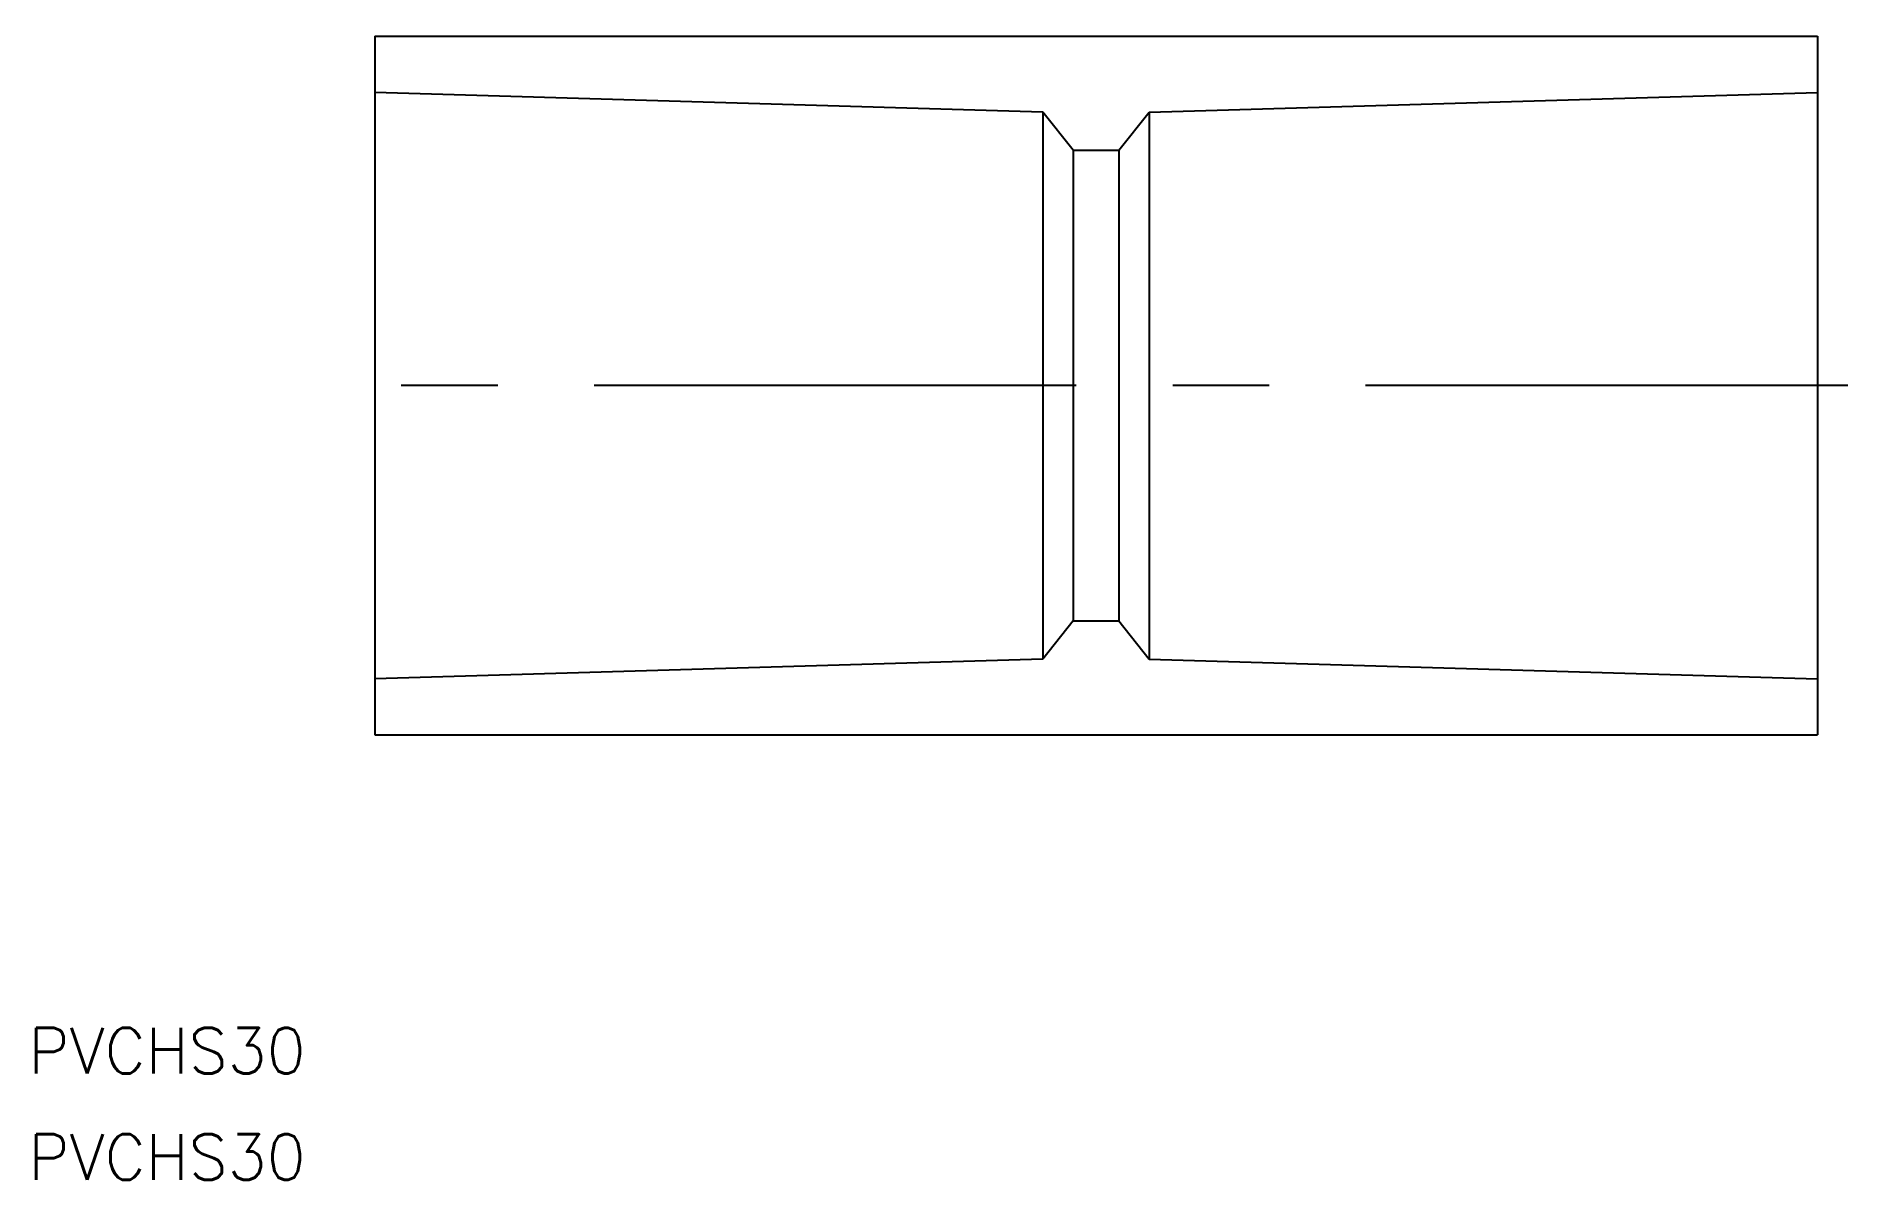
# Model space of a CAD drawing. Extents: x -22 to 97, y -52 to 23.
import ezdxf

# ---------------------------------------------------------------- set-up
doc = ezdxf.new("R2010")
doc.units = 0
doc.linetypes.add('CENTER', pattern=[50.8, 31.75, -6.35, 6.35, -6.35])
doc.layers.get('0').update_dxf_attribs({"linetype": 'CONTINUOUS'})
doc.layers.add('CENTER', color=1, linetype='CENTER')
doc.styles.get("Standard").update_dxf_attribs({"font": 'txt.shx', "height": 3, "bigfont": 'bigfont.shx'})

msp = doc.modelspace()

# ---------------------------------------------------------------- linework, layer by layer
at = {"color": 7, "linetype": 'CONTINUOUS'}
for p, q in [((0, 23), (95, 23)), ((0, 23), (0, -23)), ((95, 23), (95, -23)), ((44, 18.01), (0, 19.3)), ((51, 18.01), (95, 19.3)), ((44, 18.01), (44, -18.01)), ((46, 15.5), (44, 18.01)), ((49, 15.5), (51, 18.01)), ((51, 18.01), (51, -18.01)), ((46, 15.5), (46, -15.5)), ((46, 15.5), (49, 15.5)), ((49, 15.5), (49, -15.5)), ((46, -15.5), (44, -18.01)), ((46, -15.5), (49, -15.5)), ((49, -15.5), (51, -18.01)), ((44, -18.01), (0, -19.3)), ((51, -18.01), (95, -19.3)), ((0, -23), (95, -23))]:
    msp.add_line(p, q, dxfattribs=at)
at = {"layer": 'CENTER', "color": 1, "linetype": 'CENTER'}
msp.add_line((97, 0), (-2, 0), dxfattribs=at)

# ---------------------------------------------------------------- texts
at = {"color": 7, "linetype": 'CONTINUOUS'}
for p in [(-22.8, -45.29), (-22.8, -52.29)]:
    msp.add_text('PVCHS30', height=3, dxfattribs=at).set_placement(p)

doc.saveas('drawing.dxf')
